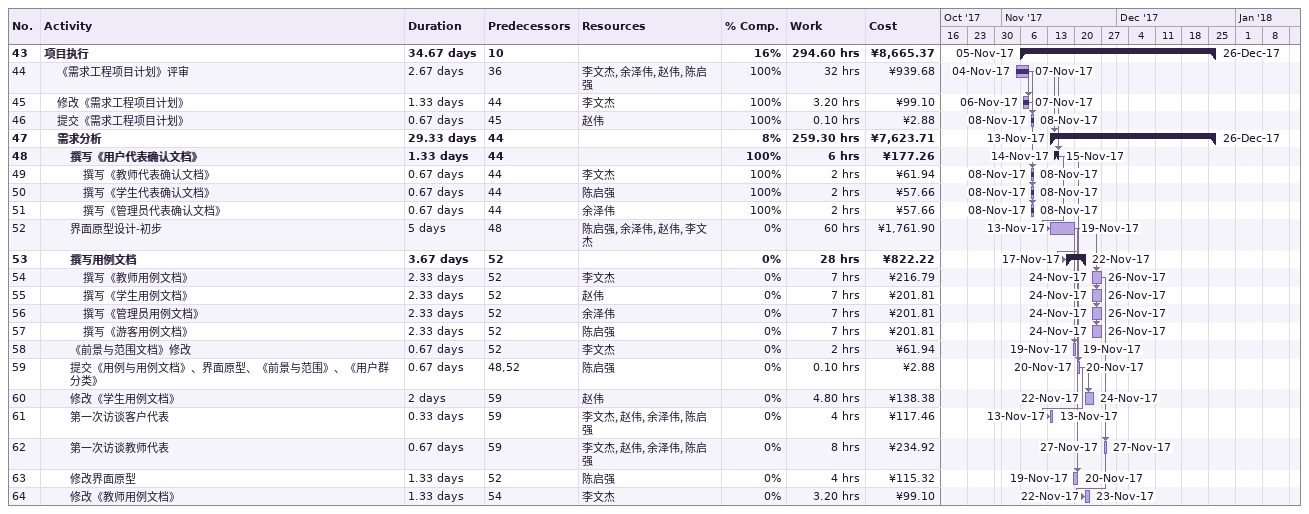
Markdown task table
| ID | Level | Task | Duration | Start | Finish | Predecessors | Resources | % complete | Work (h) | Cost (¥) |
|---|---|---|---|---|---|---|---|---|---|---|
| 43 | 1 | **项目执行** | 34.67d | 2017-11-05 | 2017-12-26 | 10 |  | 16 | 294.60 | 8665.37 |
| 44 | 2 | 《需求工程项目计划》评审 | 2.67d | 2017-11-04 | 2017-11-07 | 36 | 李文杰, 余泽伟, 赵伟, 陈启强 | 100 | 32 | 939.68 |
| 45 | 2 | 修改《需求工程项目计划》 | 1.33d | 2017-11-06 | 2017-11-07 | 44 | 李文杰 | 100 | 3.20 | 99.10 |
| 46 | 2 | 提交《需求工程项目计划》 | 0.67d | 2017-11-08 | 2017-11-08 | 45 | 赵伟 | 100 | 0.10 | 2.88 |
| 47 | 2 | **需求分析** | 29.33d | 2017-11-13 | 2017-12-26 | 44 |  | 8 | 259.30 | 7623.71 |
| 48 | 3 | **撰写《用户代表确认文档》** | 1.33d | 2017-11-14 | 2017-11-15 | 44 |  | 100 | 6 | 177.26 |
| 49 | 4 | 撰写《教师代表确认文档》 | 0.67d | 2017-11-08 | 2017-11-08 | 44 | 李文杰 | 100 | 2 | 61.94 |
| 50 | 4 | 撰写《学生代表确认文档》 | 0.67d | 2017-11-08 | 2017-11-08 | 44 | 陈启强 | 100 | 2 | 57.66 |
| 51 | 4 | 撰写《管理员代表确认文档》 | 0.67d | 2017-11-08 | 2017-11-08 | 44 | 余泽伟 | 100 | 2 | 57.66 |
| 52 | 3 | 界面原型设计-初步 | 5d | 2017-11-13 | 2017-11-19 | 48 | 陈启强, 余泽伟, 赵伟, 李文杰 | 0 | 60 | 1761.90 |
| 53 | 3 | **撰写用例文档** | 3.67d | 2017-11-17 | 2017-11-22 | 52 |  | 0 | 28 | 822.22 |
| 54 | 4 | 撰写《教师用例文档》 | 2.33d | 2017-11-24 | 2017-11-26 | 52 | 李文杰 | 0 | 7 | 216.79 |
| 55 | 4 | 撰写《学生用例文档》 | 2.33d | 2017-11-24 | 2017-11-26 | 52 | 赵伟 | 0 | 7 | 201.81 |
| 56 | 4 | 撰写《管理员用例文档》 | 2.33d | 2017-11-24 | 2017-11-26 | 52 | 余泽伟 | 0 | 7 | 201.81 |
| 57 | 4 | 撰写《游客用例文档》 | 2.33d | 2017-11-24 | 2017-11-26 | 52 | 陈启强 | 0 | 7 | 201.81 |
| 58 | 3 | 《前景与范围文档》修改 | 0.67d | 2017-11-19 | 2017-11-19 | 52 | 李文杰 | 0 | 2 | 61.94 |
| 59 | 3 | 提交《用例与用例文档》、界面原型、《前景与范围》、《用户群分类》 | 0.67d | 2017-11-20 | 2017-11-20 | 48, 52 | 陈启强 | 0 | 0.10 | 2.88 |
| 60 | 3 | 修改《学生用例文档》 | 2d | 2017-11-22 | 2017-11-24 | 59 | 赵伟 | 0 | 4.80 | 138.38 |
| 61 | 3 | 第一次访谈客户代表 | 0.33d | 2017-11-13 | 2017-11-13 | 59 | 李文杰, 赵伟, 余泽伟, 陈启强 | 0 | 4 | 117.46 |
| 62 | 3 | 第一次访谈教师代表 | 0.67d | 2017-11-27 | 2017-11-27 | 59 | 李文杰, 赵伟, 余泽伟, 陈启强 | 0 | 8 | 234.92 |
| 63 | 3 | 修改界面原型 | 1.33d | 2017-11-19 | 2017-11-20 | 52 | 陈启强 | 0 | 4 | 115.32 |
| 64 | 3 | 修改《教师用例文档》 | 1.33d | 2017-11-22 | 2017-11-23 | 54 | 李文杰 | 0 | 3.20 | 99.10 |
